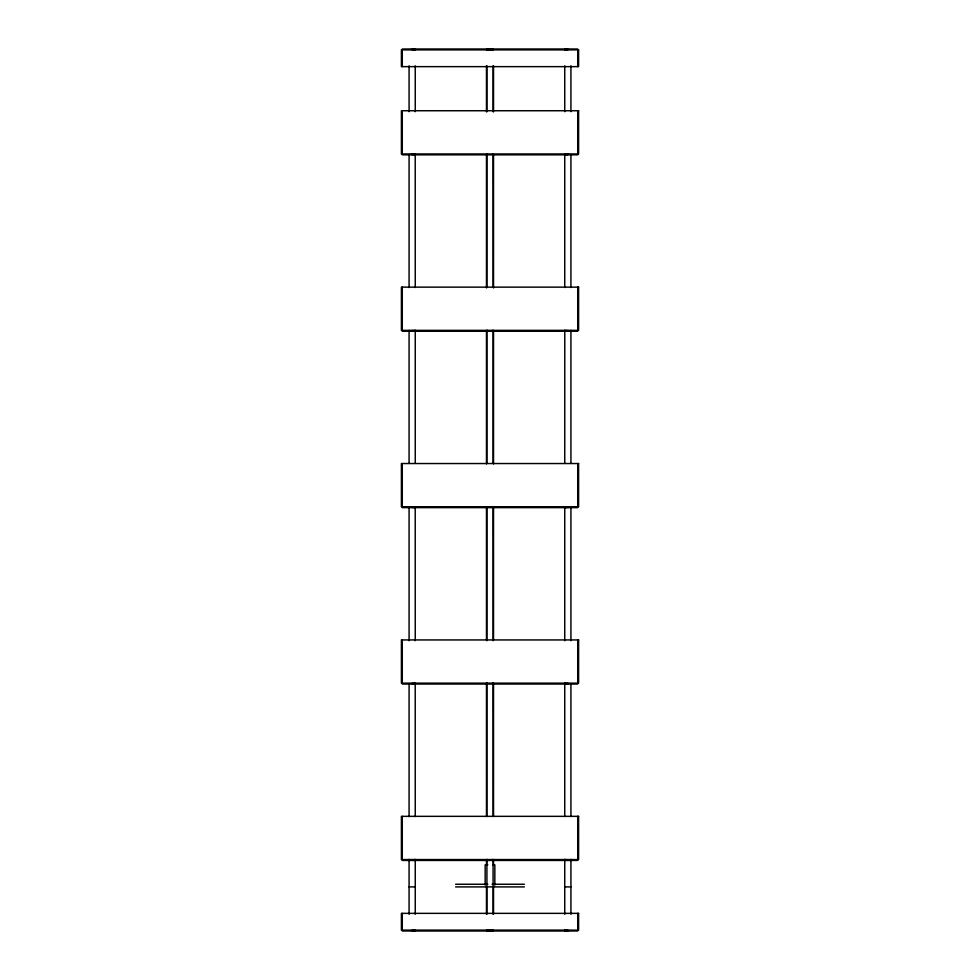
<?xml version="1.0" encoding="UTF-8"?>
<svg xmlns="http://www.w3.org/2000/svg" width="980" height="980" viewBox="0 0 980 980"><rect width="100%" height="100%" fill="white"/><g stroke="black" fill="none" stroke-linecap="round" stroke-linejoin="round"><path stroke-width="1.47" d="M415.214 49.882L415.214 49M564.786 931L564.786 930.118M564.786 860.44L564.786 859.558M564.786 684.04L564.786 683.158M564.786 507.64L564.786 506.758M564.786 331.24L564.786 330.358L564.75 463.369M564.786 154.84L564.786 153.958M402.278 49L577.722 49M402.278 154.84L577.722 154.84M402.278 331.24L577.722 331.24M402.278 507.64L577.722 507.64M402.278 684.04L577.722 684.04M402.278 860.44L577.722 860.44M487.82 864.85L485.161 864.85L485.161 885.136M492.707 864.85L494.839 864.85L494.839 885.136M455.602 884.254L487.82 884.254M492.107 884.254L524.398 884.254M409.077 886.9L415.251 886.9M455.602 886.9L524.398 886.9M564.75 886.9L570.923 886.9M402.278 931L577.722 931M577.722 49.882L577.722 66.64M577.722 110.74L577.722 153.958M577.722 287.14L577.722 330.358M577.722 463.54L577.722 506.758M577.722 639.94L577.722 683.158M577.722 816.34L577.722 859.558M577.722 913.36L577.722 930.118M570.923 65.819L570.923 111.696M570.923 154.497L570.923 287.532M570.923 330.334L570.923 463.369M570.923 507.701L570.923 640.724M570.923 683.538L570.923 816.561M570.923 859.374L570.923 914.267M567.837 49L567.837 49.882M567.837 153.958L567.837 154.84M567.837 330.358L567.837 331.24M567.837 506.758L567.837 507.64M567.837 683.158L567.837 684.04M567.837 859.558L567.837 860.44M567.837 930.118L567.837 931M566.967 49L566.967 49.882M566.967 930.118L566.967 931M566.171 49L566.171 49.882M566.171 153.958L566.171 154.84M566.171 330.358L566.171 331.24M566.171 506.758L566.171 507.64M566.171 683.158L566.171 684.04M566.171 859.558L566.171 860.44M566.171 930.118L566.171 931M565.509 49L565.509 49.882M565.509 930.118L565.509 931M565.031 49L565.031 49.882M565.031 153.958L565.031 154.84M565.031 330.358L565.031 331.24M565.031 506.758L565.031 507.64M565.031 683.158L565.031 684.04M565.031 859.558L565.031 860.44M565.031 930.118L565.031 931M564.786 49L564.786 49.882M564.75 65.819L564.75 111.696M564.75 154.497L564.75 287.532M564.75 507.701L564.75 640.724M564.75 683.538L564.75 816.561M564.75 859.374L564.75 914.267M493.528 65.844L493.528 111.781M493.528 154.656L493.528 287.875M493.528 330.75L493.528 463.969M493.528 506.844L493.528 640.062M493.528 682.938L493.528 816.156M493.528 860.563L493.528 865.156M493.528 886.594L493.528 914.156M493.05 49L493.05 49.882M493.087 65.819L493.087 111.696M493.05 153.958L493.087 287.532M493.087 330.334L493.087 463.369M493.05 506.758L493.087 640.724M493.05 683.158L493.087 816.561M493.087 859.374L493.087 914.267M493.05 930.118L493.05 931M492.805 49L492.805 49.882M492.805 153.958L492.805 154.84M492.805 330.358L492.805 331.24M492.805 506.758L492.805 507.64M492.805 683.158L492.805 684.04M492.805 859.558L492.805 860.44M492.805 930.118L492.805 931M492.327 49L492.327 49.882M492.327 930.118L492.327 931M491.666 49L491.666 49.882M491.666 930.118L491.666 931M490.87 49L490.87 49.882M490.87 930.118L490.87 931M490 49L490 49.882M490 930.118L490 931M489.13 49L489.13 49.882M489.13 930.118L489.13 931M488.334 49L488.334 49.882M488.334 930.118L488.334 931M487.673 49L487.673 49.882M487.673 930.118L487.673 931M487.195 49L487.195 49.882M487.195 153.958L487.195 154.84M487.195 330.358L487.195 331.24M487.195 506.758L487.195 507.64M487.195 683.158L487.195 684.04M487.195 859.558L487.195 860.44M487.195 930.118L487.195 931M486.95 49L486.95 49.882M486.913 65.819L486.913 111.696M486.95 153.958L486.913 287.532M486.913 330.334L486.913 463.369M486.95 506.758L486.913 640.724M486.95 683.158L486.913 816.561M486.913 859.374L486.913 914.267M486.95 930.118L486.95 931M486.472 65.844L486.472 111.781M486.472 154.656L486.472 287.875M486.472 330.75L486.472 463.969M486.472 506.844L486.472 640.062M486.472 682.938L486.472 816.156M486.472 860.563L486.472 865.156M486.472 886.594L486.472 914.156M415.251 65.819L415.251 111.696M415.214 153.958L415.251 287.532M415.251 330.334L415.251 463.369M415.214 506.758L415.251 640.724M415.214 683.158L415.251 816.561M415.251 859.374L415.251 914.267M415.214 930.118L415.214 931M414.969 49L414.969 49.882M414.969 153.958L414.969 154.84M414.969 330.358L414.969 331.24M414.969 506.758L414.969 507.64M414.969 683.158L414.969 684.04M414.969 859.558L414.969 860.44M414.969 930.118L414.969 931M414.491 49L414.491 49.882M414.491 930.118L414.491 931M413.829 49L413.829 49.882M413.829 153.958L413.829 154.84M413.829 330.358L413.829 331.24M413.829 506.758L413.829 507.64M413.829 683.158L413.829 684.04M413.829 859.558L413.829 860.44M413.829 930.118L413.829 931M413.033 49L413.033 49.882M413.033 930.118L413.033 931M412.163 49L412.163 49.882M412.163 153.958L412.163 154.84M412.163 330.358L412.163 331.24M412.163 506.758L412.163 507.64M412.163 683.158L412.163 684.04M412.163 859.558L412.163 860.44M412.163 930.118L412.163 931M409.077 65.819L409.077 111.696M409.077 154.497L409.077 287.532M409.077 330.334L409.077 463.369M409.077 507.701L409.077 640.724M409.077 683.538L409.077 816.561M409.077 859.374L409.077 914.267M402.278 49.882L402.278 66.64M402.278 110.74L402.278 153.958M402.278 287.14L402.278 330.358M402.278 463.54L402.278 506.758M402.278 639.94L402.278 683.158M402.278 816.34L402.278 859.558M402.278 913.36L402.278 930.118M578.592 49.882L401.408 49.882L401.408 66.64L578.592 66.64L578.592 49.882M578.592 110.74L401.408 110.74L401.408 153.958L578.592 153.958L578.592 110.74M578.592 287.14L401.408 287.14L401.408 330.358L578.592 330.358L578.592 287.14M578.592 463.54L401.408 463.54L401.408 506.758L578.592 506.758L578.592 463.54M578.592 639.94L401.408 639.94L401.408 683.158L578.592 683.158L578.592 639.94M578.592 816.34L401.408 816.34L401.408 859.558L578.592 859.558L578.592 816.34M578.592 913.36L401.408 913.36L401.408 930.118L578.592 930.118L578.592 913.36"/></g></svg>
